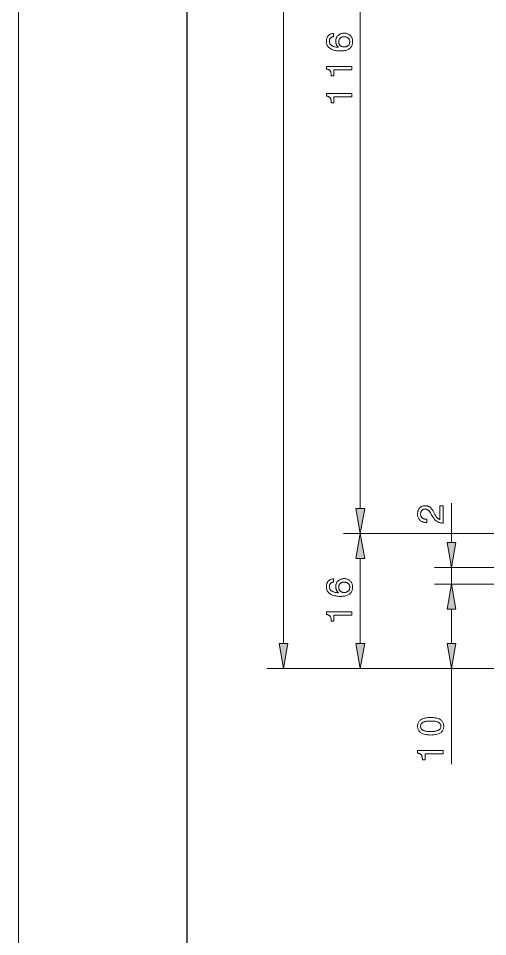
# Model space of a CAD drawing. Extents: x 0 to 419, y 0 to 420.
# Drawn here: x 0 to 55.6, y 100.9 to 209.8 of the extents above; entities that cross this region are included whole.
import ezdxf

# ---------------------------------------------------------------- set-up
doc = ezdxf.new("R2010")
doc.units = 0

msp = doc.modelspace()

# ---------------------------------------------------------------- linework, layer by layer
at = {"color": 7, "lineweight": 13}
for p, q in [((0, 0), (0, 420)), ((31.42, 135.64), (31.42, 378.43)), ((40.51, 151.64), (40.51, 262.23)), ((74.73, 148.68), (38.51, 148.68)), ((74.73, 148.68), (38.51, 148.68)), ((74.48, 144.68), (49.31, 144.68)), ((74.48, 142.68), (49.31, 142.68)), ((74.48, 142.68), (49.31, 142.68)), ((75.78, 132.68), (29.42, 132.68)), ((75.78, 132.68), (38.51, 132.68)), ((75.78, 132.68), (49.31, 132.68))]:
    msp.add_line(p, q, dxfattribs=at)
at = {"color": 7, "lineweight": 30}
msp.add_line((20, 5), (20, 415), dxfattribs=at)
at = {"color": 7, "lineweight": 13, "ltscale": 0.116125}
msp.add_line((51.31, 147.64), (51.31, 152.28), dxfattribs=at)
at = {"color": 7, "lineweight": 13, "ltscale": 0.252279}
msp.add_line((40.51, 135.64), (40.51, 145.73), dxfattribs=at)
at = {"color": 7, "lineweight": 13, "ltscale": 0.05}
msp.add_line((51.31, 142.68), (51.31, 144.68), dxfattribs=at)
at = {"color": 7, "lineweight": 13, "ltscale": 0.102279}
msp.add_line((51.31, 135.64), (51.31, 139.73), dxfattribs=at)
at = {"color": 7, "lineweight": 13, "ltscale": 0.051139}
msp.add_line((51.31, 137.68), (51.31, 139.73), dxfattribs=at)
at = {"color": 7, "lineweight": 13, "ltscale": 0.283461}
msp.add_line((51.31, 121.35), (51.31, 132.68), dxfattribs=at)
at = {"color": 7, "lineweight": 13}
for points in [[(37.32, 207.97), (37.32, 207.57), (37.28, 207.57), (37.23, 207.56), (37.19, 207.55), (37.15, 207.53), (37.12, 207.52), (37.08, 207.5), (37.05, 207.48), (37.02, 207.46), (36.99, 207.44), (36.97, 207.41), (36.94, 207.38), (36.92, 207.35), (36.9, 207.32), (36.89, 207.28), (36.87, 207.24), (36.86, 207.21), (36.85, 207.16), (36.85, 207.12), (36.84, 207.08), (36.84, 207.03), (36.84, 206.96), (36.85, 206.9), (36.87, 206.84), (36.88, 206.79), (36.91, 206.74), (36.94, 206.69), (36.97, 206.64), (37.01, 206.6), (37.06, 206.56), (37.11, 206.52), (37.17, 206.49), (37.23, 206.46), (37.3, 206.43), (37.37, 206.41), (37.45, 206.39), (37.54, 206.37), (37.63, 206.35), (37.72, 206.34), (37.82, 206.33), (37.93, 206.32), (37.9, 206.35), (37.87, 206.37), (37.84, 206.4), (37.81, 206.43), (37.79, 206.46), (37.76, 206.49), (37.74, 206.52), (37.72, 206.56), (37.7, 206.59), (37.68, 206.63), (37.67, 206.67), (37.65, 206.7), (37.64, 206.74), (37.63, 206.78), (37.62, 206.82), (37.61, 206.86), (37.61, 206.9), (37.6, 206.95), (37.6, 206.99), (37.6, 207.04), (37.6, 207.12), (37.61, 207.2), (37.62, 207.28), (37.64, 207.35), (37.67, 207.42), (37.7, 207.49), (37.73, 207.55), (37.77, 207.62), (37.82, 207.67), (37.87, 207.73), (37.93, 207.78), (37.99, 207.82), (38.05, 207.86), (38.12, 207.9), (38.19, 207.93), (38.26, 207.95), (38.34, 207.97), (38.42, 207.98), (38.5, 207.99), (38.59, 207.99), (38.68, 207.99), (38.76, 207.98), (38.84, 207.97), (38.92, 207.95), (39, 207.92), (39.07, 207.89), (39.14, 207.86), (39.2, 207.81), (39.26, 207.77), (39.32, 207.71), (39.37, 207.65), (39.42, 207.59), (39.46, 207.53), (39.5, 207.46), (39.53, 207.39), (39.55, 207.31), (39.57, 207.23), (39.59, 207.15), (39.59, 207.06), (39.6, 206.98), (39.59, 206.87), (39.58, 206.77), (39.56, 206.68), (39.54, 206.59), (39.51, 206.51), (39.47, 206.43), (39.42, 206.36), (39.36, 206.29), (39.3, 206.23), (39.23, 206.17), (39.16, 206.11), (39.07, 206.07), (38.98, 206.02), (38.89, 205.99), (38.79, 205.96), (38.68, 205.93), (38.56, 205.91), (38.44, 205.9), (38.31, 205.89), (38.18, 205.89), (38.02, 205.89), (37.87, 205.9), (37.73, 205.91), (37.59, 205.94), (37.47, 205.96), (37.35, 205.99), (37.23, 206.03), (37.12, 206.08), (37.03, 206.13), (36.93, 206.19), (36.85, 206.25), (36.77, 206.31), (36.71, 206.39), (36.65, 206.46), (36.6, 206.54), (36.56, 206.63), (36.53, 206.72), (36.51, 206.82), (36.5, 206.92), (36.49, 207.02), (36.49, 207.11), (36.5, 207.19), (36.51, 207.26), (36.53, 207.34), (36.55, 207.4), (36.57, 207.47), (36.6, 207.53), (36.63, 207.59), (36.67, 207.65), (36.71, 207.7), (36.75, 207.74), (36.8, 207.79), (36.86, 207.83), (36.91, 207.86), (36.97, 207.89), (37.03, 207.91), (37.1, 207.93), (37.17, 207.95), (37.24, 207.96)], [(38.6, 207.58), (38.54, 207.57), (38.48, 207.57), (38.43, 207.56), (38.38, 207.55), (38.33, 207.54), (38.29, 207.52), (38.24, 207.5), (38.2, 207.47), (38.16, 207.44), (38.13, 207.41), (38.09, 207.38), (38.06, 207.34), (38.04, 207.31), (38.02, 207.27), (38, 207.23), (37.98, 207.18), (37.97, 207.14), (37.96, 207.09), (37.95, 207.04), (37.95, 206.99), (37.95, 206.93), (37.96, 206.88), (37.97, 206.82), (37.98, 206.77), (38, 206.72), (38.02, 206.68), (38.04, 206.64), (38.06, 206.6), (38.09, 206.56), (38.13, 206.53), (38.16, 206.49), (38.2, 206.46), (38.24, 206.44), (38.28, 206.42), (38.33, 206.4), (38.38, 206.38), (38.43, 206.37), (38.48, 206.36), (38.54, 206.36), (38.6, 206.36), (38.66, 206.36), (38.72, 206.36), (38.77, 206.37), (38.82, 206.38), (38.87, 206.4), (38.92, 206.42), (38.96, 206.44), (39, 206.46), (39.04, 206.49), (39.08, 206.52), (39.11, 206.56), (39.14, 206.59), (39.17, 206.63), (39.19, 206.67), (39.21, 206.72), (39.23, 206.76), (39.24, 206.81), (39.25, 206.86), (39.25, 206.92), (39.26, 206.97), (39.25, 207.02), (39.25, 207.07), (39.24, 207.12), (39.23, 207.17), (39.21, 207.22), (39.19, 207.26), (39.17, 207.3), (39.14, 207.34), (39.11, 207.37), (39.07, 207.41), (39.04, 207.44), (39, 207.47), (38.95, 207.49), (38.91, 207.52), (38.86, 207.53), (38.81, 207.55), (38.76, 207.56), (38.71, 207.57), (38.65, 207.57)], [(39.51, 203.66), (37.38, 203.66), (37.38, 202.96), (37.07, 202.96), (37.07, 203.03), (37.06, 203.1), (37.06, 203.17), (37.05, 203.23), (37.03, 203.29), (37.02, 203.35), (37, 203.4), (36.98, 203.45), (36.96, 203.49), (36.93, 203.53), (36.9, 203.57), (36.87, 203.6), (36.83, 203.63), (36.79, 203.66), (36.75, 203.68), (36.71, 203.7), (36.66, 203.72), (36.61, 203.73), (36.55, 203.75), (36.49, 203.76), (36.49, 204.05), (39.51, 204.05)], [(39.51, 200.46), (37.38, 200.46), (37.38, 199.76), (37.07, 199.76), (37.07, 199.83), (37.06, 199.91), (37.06, 199.97), (37.05, 200.04), (37.03, 200.1), (37.02, 200.15), (37, 200.2), (36.98, 200.25), (36.96, 200.29), (36.93, 200.33), (36.9, 200.37), (36.87, 200.4), (36.83, 200.43), (36.79, 200.46), (36.75, 200.48), (36.71, 200.5), (36.66, 200.52), (36.61, 200.54), (36.55, 200.55), (36.49, 200.56), (36.49, 200.85), (39.51, 200.85)], [(39.99, 151.64), (40.51, 148.68), (41.03, 151.64)], [(50.31, 149.93), (50.3, 149.93), (50.21, 149.93), (50.12, 149.94), (50.04, 149.95), (49.96, 149.96), (49.89, 149.98), (49.81, 150.01), (49.74, 150.03), (49.68, 150.06), (49.61, 150.1), (49.55, 150.14), (49.49, 150.18), (49.43, 150.23), (49.37, 150.29), (49.31, 150.36), (49.26, 150.43), (49.2, 150.51), (49.14, 150.59), (49.08, 150.68), (49.02, 150.78), (48.96, 150.88), (48.82, 151.14), (48.8, 151.18), (48.77, 151.23), (48.74, 151.27), (48.72, 151.3), (48.69, 151.34), (48.66, 151.37), (48.63, 151.4), (48.6, 151.43), (48.57, 151.45), (48.54, 151.47), (48.51, 151.49), (48.48, 151.51), (48.45, 151.53), (48.41, 151.54), (48.37, 151.55), (48.34, 151.56), (48.3, 151.57), (48.26, 151.58), (48.22, 151.58), (48.18, 151.58), (48.13, 151.58), (48.09, 151.57), (48.04, 151.57), (48, 151.55), (47.96, 151.54), (47.93, 151.52), (47.89, 151.5), (47.86, 151.48), (47.82, 151.45), (47.79, 151.42), (47.77, 151.38), (47.74, 151.35), (47.72, 151.31), (47.7, 151.27), (47.68, 151.23), (47.67, 151.18), (47.66, 151.13), (47.65, 151.08), (47.65, 151.03), (47.65, 150.98), (47.65, 150.93), (47.66, 150.87), (47.66, 150.83), (47.68, 150.78), (47.69, 150.74), (47.71, 150.69), (47.74, 150.65), (47.77, 150.62), (47.8, 150.58), (47.83, 150.55), (47.87, 150.52), (47.91, 150.49), (47.96, 150.47), (48, 150.45), (48.05, 150.43), (48.11, 150.42), (48.16, 150.41), (48.22, 150.4), (48.28, 150.39), (48.34, 150.39), (48.38, 150.39), (48.38, 150), (48.32, 150), (48.23, 150), (48.14, 150.01), (48.05, 150.03), (47.97, 150.04), (47.89, 150.07), (47.82, 150.1), (47.75, 150.13), (47.69, 150.17), (47.62, 150.22), (47.57, 150.27), (47.51, 150.33), (47.47, 150.39), (47.43, 150.45), (47.39, 150.52), (47.36, 150.59), (47.33, 150.66), (47.31, 150.74), (47.3, 150.83), (47.29, 150.91), (47.29, 151), (47.29, 151.09), (47.3, 151.17), (47.31, 151.25), (47.33, 151.33), (47.35, 151.4), (47.38, 151.47), (47.41, 151.54), (47.45, 151.6), (47.49, 151.66), (47.54, 151.72), (47.59, 151.77), (47.64, 151.82), (47.7, 151.86), (47.76, 151.89), (47.82, 151.92), (47.89, 151.95), (47.96, 151.97), (48.03, 151.98), (48.1, 151.99), (48.18, 151.99), (48.24, 151.99), (48.3, 151.98), (48.36, 151.98), (48.42, 151.97), (48.47, 151.95), (48.53, 151.93), (48.58, 151.91), (48.63, 151.89), (48.68, 151.86), (48.73, 151.83), (48.77, 151.8), (48.82, 151.76), (48.86, 151.72), (48.9, 151.68), (48.94, 151.63), (48.98, 151.58), (49.02, 151.52), (49.06, 151.47), (49.1, 151.41), (49.13, 151.34), (49.26, 151.09), (49.3, 151.02), (49.33, 150.95), (49.37, 150.89), (49.4, 150.83), (49.44, 150.78), (49.47, 150.73), (49.5, 150.68), (49.54, 150.64), (49.57, 150.6), (49.6, 150.57), (49.63, 150.54), (49.66, 150.51), (49.69, 150.49), (49.73, 150.46), (49.76, 150.44), (49.79, 150.42), (49.83, 150.4), (49.86, 150.39), (49.9, 150.37), (49.94, 150.36), (49.94, 151.99), (50.31, 151.99)], [(41.03, 145.73), (40.51, 148.68), (39.99, 145.73)], [(50.79, 147.64), (51.31, 144.68), (51.83, 147.64)], [(37.32, 143.32), (37.32, 142.92), (37.28, 142.92), (37.23, 142.91), (37.19, 142.9), (37.15, 142.89), (37.12, 142.87), (37.08, 142.85), (37.05, 142.83), (37.02, 142.81), (36.99, 142.79), (36.97, 142.76), (36.94, 142.73), (36.92, 142.7), (36.9, 142.67), (36.89, 142.63), (36.87, 142.6), (36.86, 142.56), (36.85, 142.52), (36.85, 142.47), (36.84, 142.43), (36.84, 142.38), (36.84, 142.31), (36.85, 142.25), (36.87, 142.2), (36.88, 142.14), (36.91, 142.09), (36.94, 142.04), (36.97, 141.99), (37.01, 141.95), (37.06, 141.91), (37.11, 141.88), (37.17, 141.84), (37.23, 141.81), (37.3, 141.78), (37.37, 141.76), (37.45, 141.74), (37.54, 141.72), (37.63, 141.7), (37.72, 141.69), (37.82, 141.68), (37.93, 141.67), (37.9, 141.7), (37.87, 141.72), (37.84, 141.75), (37.81, 141.78), (37.79, 141.81), (37.76, 141.84), (37.74, 141.88), (37.72, 141.91), (37.7, 141.94), (37.68, 141.98), (37.67, 142.02), (37.65, 142.05), (37.64, 142.09), (37.63, 142.13), (37.62, 142.17), (37.61, 142.21), (37.61, 142.26), (37.6, 142.3), (37.6, 142.34), (37.6, 142.39), (37.6, 142.47), (37.61, 142.55), (37.62, 142.63), (37.64, 142.7), (37.67, 142.77), (37.7, 142.84), (37.73, 142.91), (37.77, 142.97), (37.82, 143.02), (37.87, 143.08), (37.93, 143.13), (37.99, 143.17), (38.05, 143.21), (38.12, 143.25), (38.19, 143.28), (38.26, 143.3), (38.34, 143.32), (38.42, 143.33), (38.5, 143.34), (38.59, 143.34), (38.68, 143.34), (38.76, 143.33), (38.84, 143.32), (38.92, 143.3), (39, 143.27), (39.07, 143.24), (39.14, 143.21), (39.2, 143.16), (39.26, 143.12), (39.32, 143.06), (39.37, 143.01), (39.42, 142.94), (39.46, 142.88), (39.5, 142.81), (39.53, 142.74), (39.55, 142.66), (39.57, 142.58), (39.59, 142.5), (39.59, 142.42), (39.6, 142.33), (39.59, 142.22), (39.58, 142.13), (39.56, 142.03), (39.54, 141.94), (39.51, 141.86), (39.47, 141.78), (39.42, 141.71), (39.36, 141.64), (39.3, 141.58), (39.23, 141.52), (39.16, 141.47), (39.07, 141.42), (38.98, 141.38), (38.89, 141.34), (38.79, 141.31), (38.68, 141.28), (38.56, 141.26), (38.44, 141.25), (38.31, 141.24), (38.18, 141.24), (38.02, 141.24), (37.87, 141.25), (37.73, 141.27), (37.59, 141.29), (37.47, 141.31), (37.35, 141.35), (37.23, 141.38), (37.12, 141.43), (37.03, 141.48), (36.93, 141.54), (36.85, 141.6), (36.77, 141.67), (36.71, 141.74), (36.65, 141.81), (36.6, 141.89), (36.56, 141.98), (36.53, 142.07), (36.51, 142.17), (36.5, 142.27), (36.49, 142.37), (36.49, 142.46), (36.5, 142.54), (36.51, 142.61), (36.53, 142.69), (36.55, 142.76), (36.57, 142.82), (36.6, 142.88), (36.63, 142.94), (36.67, 143), (36.71, 143.05), (36.75, 143.1), (36.8, 143.14), (36.86, 143.18), (36.91, 143.21), (36.97, 143.24), (37.03, 143.26), (37.1, 143.29), (37.17, 143.3), (37.24, 143.31)], [(38.6, 142.93), (38.54, 142.93), (38.48, 142.92), (38.43, 142.91), (38.38, 142.9), (38.33, 142.89), (38.29, 142.87), (38.24, 142.85), (38.2, 142.82), (38.16, 142.8), (38.13, 142.76), (38.09, 142.73), (38.06, 142.7), (38.04, 142.66), (38.02, 142.62), (38, 142.58), (37.98, 142.53), (37.97, 142.49), (37.96, 142.44), (37.95, 142.39), (37.95, 142.34), (37.95, 142.28), (37.96, 142.23), (37.97, 142.17), (37.98, 142.12), (38, 142.08), (38.02, 142.03), (38.04, 141.99), (38.06, 141.95), (38.09, 141.91), (38.13, 141.88), (38.16, 141.84), (38.2, 141.82), (38.24, 141.79), (38.28, 141.77), (38.33, 141.75), (38.38, 141.74), (38.43, 141.72), (38.48, 141.72), (38.54, 141.71), (38.6, 141.71), (38.66, 141.71), (38.72, 141.72), (38.77, 141.72), (38.82, 141.74), (38.87, 141.75), (38.92, 141.77), (38.96, 141.79), (39, 141.81), (39.04, 141.84), (39.08, 141.87), (39.11, 141.91), (39.14, 141.94), (39.17, 141.98), (39.19, 142.03), (39.21, 142.07), (39.23, 142.11), (39.24, 142.16), (39.25, 142.21), (39.25, 142.27), (39.26, 142.32), (39.25, 142.38), (39.25, 142.43), (39.24, 142.47), (39.23, 142.52), (39.21, 142.57), (39.19, 142.61), (39.17, 142.65), (39.14, 142.69), (39.11, 142.72), (39.07, 142.76), (39.04, 142.79), (39, 142.82), (38.95, 142.85), (38.91, 142.87), (38.86, 142.89), (38.81, 142.9), (38.76, 142.91), (38.71, 142.92), (38.65, 142.93)], [(51.83, 139.73), (51.31, 142.68), (50.79, 139.73)], [(51.83, 139.73), (51.31, 142.68), (50.79, 139.73)], [(39.51, 139.01), (37.38, 139.01), (37.38, 138.31), (37.07, 138.31), (37.07, 138.38), (37.06, 138.45), (37.06, 138.52), (37.05, 138.58), (37.03, 138.64), (37.02, 138.7), (37, 138.75), (36.98, 138.8), (36.96, 138.84), (36.93, 138.88), (36.9, 138.92), (36.87, 138.95), (36.83, 138.98), (36.79, 139.01), (36.75, 139.03), (36.71, 139.05), (36.66, 139.07), (36.61, 139.09), (36.55, 139.1), (36.49, 139.11), (36.49, 139.4), (39.51, 139.4)], [(30.89, 135.64), (31.42, 132.68), (31.94, 135.64)], [(39.99, 135.64), (40.51, 132.68), (41.03, 135.64)], [(50.79, 135.64), (51.31, 132.68), (51.83, 135.64)], [(48.85, 124.8), (48.7, 124.81), (48.56, 124.81), (48.42, 124.83), (48.29, 124.85), (48.18, 124.87), (48.06, 124.9), (47.96, 124.93), (47.86, 124.97), (47.77, 125.02), (47.69, 125.07), (47.61, 125.12), (47.54, 125.19), (47.48, 125.25), (47.43, 125.32), (47.39, 125.4), (47.35, 125.48), (47.33, 125.56), (47.31, 125.65), (47.29, 125.74), (47.29, 125.84), (47.29, 125.94), (47.31, 126.04), (47.33, 126.13), (47.35, 126.21), (47.39, 126.29), (47.43, 126.37), (47.48, 126.44), (47.54, 126.5), (47.61, 126.56), (47.68, 126.62), (47.77, 126.67), (47.86, 126.71), (47.95, 126.75), (48.06, 126.79), (48.17, 126.81), (48.29, 126.84), (48.42, 126.86), (48.55, 126.87), (48.7, 126.88), (48.85, 126.88), (48.99, 126.88), (49.14, 126.87), (49.27, 126.86), (49.4, 126.84), (49.52, 126.81), (49.63, 126.79), (49.73, 126.75), (49.83, 126.71), (49.92, 126.67), (50, 126.62), (50.08, 126.56), (50.14, 126.5), (50.2, 126.44), (50.25, 126.37), (50.3, 126.29), (50.33, 126.21), (50.36, 126.13), (50.38, 126.04), (50.39, 125.94), (50.39, 125.84), (50.39, 125.74), (50.38, 125.65), (50.36, 125.56), (50.33, 125.48), (50.3, 125.4), (50.25, 125.32), (50.2, 125.25), (50.14, 125.19), (50.08, 125.12), (50, 125.07), (49.92, 125.02), (49.83, 124.97), (49.73, 124.93), (49.63, 124.9), (49.51, 124.87), (49.4, 124.85), (49.27, 124.83), (49.14, 124.81), (48.99, 124.81)], [(48.85, 125.22), (48.97, 125.22), (49.08, 125.22), (49.19, 125.23), (49.29, 125.24), (49.38, 125.25), (49.47, 125.27), (49.55, 125.29), (49.62, 125.31), (49.69, 125.34), (49.75, 125.37), (49.81, 125.4), (49.86, 125.44), (49.9, 125.48), (49.94, 125.52), (49.97, 125.56), (49.99, 125.61), (50.01, 125.66), (50.03, 125.72), (50.04, 125.78), (50.04, 125.84), (50.04, 125.91), (50.03, 125.97), (50.02, 126.02), (50, 126.07), (49.97, 126.12), (49.94, 126.17), (49.9, 126.21), (49.86, 126.25), (49.81, 126.28), (49.76, 126.32), (49.7, 126.34), (49.63, 126.37), (49.55, 126.39), (49.47, 126.41), (49.39, 126.43), (49.29, 126.44), (49.19, 126.45), (49.08, 126.46), (48.97, 126.46), (48.85, 126.46), (48.72, 126.46), (48.61, 126.46), (48.5, 126.45), (48.4, 126.44), (48.3, 126.43), (48.22, 126.41), (48.13, 126.39), (48.06, 126.37), (47.99, 126.34), (47.93, 126.32), (47.88, 126.28), (47.83, 126.25), (47.79, 126.21), (47.75, 126.17), (47.72, 126.12), (47.69, 126.07), (47.67, 126.02), (47.66, 125.97), (47.65, 125.91), (47.65, 125.84), (47.65, 125.78), (47.66, 125.72), (47.67, 125.66), (47.69, 125.61), (47.72, 125.56), (47.75, 125.52), (47.79, 125.48), (47.83, 125.44), (47.88, 125.4), (47.94, 125.37), (48, 125.34), (48.06, 125.31), (48.14, 125.29), (48.22, 125.27), (48.31, 125.25), (48.4, 125.24), (48.5, 125.23), (48.61, 125.22), (48.72, 125.22)], [(50.31, 122.57), (48.18, 122.57), (48.18, 121.87), (47.87, 121.87), (47.87, 121.94), (47.86, 122.02), (47.85, 122.08), (47.84, 122.15), (47.83, 122.21), (47.82, 122.26), (47.8, 122.31), (47.78, 122.36), (47.75, 122.4), (47.73, 122.44), (47.7, 122.48), (47.67, 122.51), (47.63, 122.54), (47.59, 122.57), (47.55, 122.59), (47.5, 122.61), (47.46, 122.63), (47.4, 122.65), (47.35, 122.66), (47.29, 122.67), (47.29, 122.96), (50.31, 122.96)]]:
    msp.add_lwpolyline(points, close=True, dxfattribs=at)
for points in [[(39.99, 151.64), (40.51, 148.68), (39.99, 151.64), (41.03, 151.64)], [(41.03, 145.73), (40.51, 148.68), (41.03, 145.73), (39.99, 145.73)], [(50.79, 147.64), (51.31, 144.68), (50.79, 147.64), (51.83, 147.64)], [(51.83, 139.73), (51.31, 142.68), (51.83, 139.73), (50.79, 139.73)], [(51.83, 139.73), (51.31, 142.68), (51.83, 139.73), (50.79, 139.73)], [(30.89, 135.64), (31.42, 132.68), (30.89, 135.64), (31.94, 135.64)], [(39.99, 135.64), (40.51, 132.68), (39.99, 135.64), (41.03, 135.64)], [(50.79, 135.64), (51.31, 132.68), (50.79, 135.64), (51.83, 135.64)]]:
    msp.add_solid(points, dxfattribs=at)

doc.saveas('drawing.dxf')
